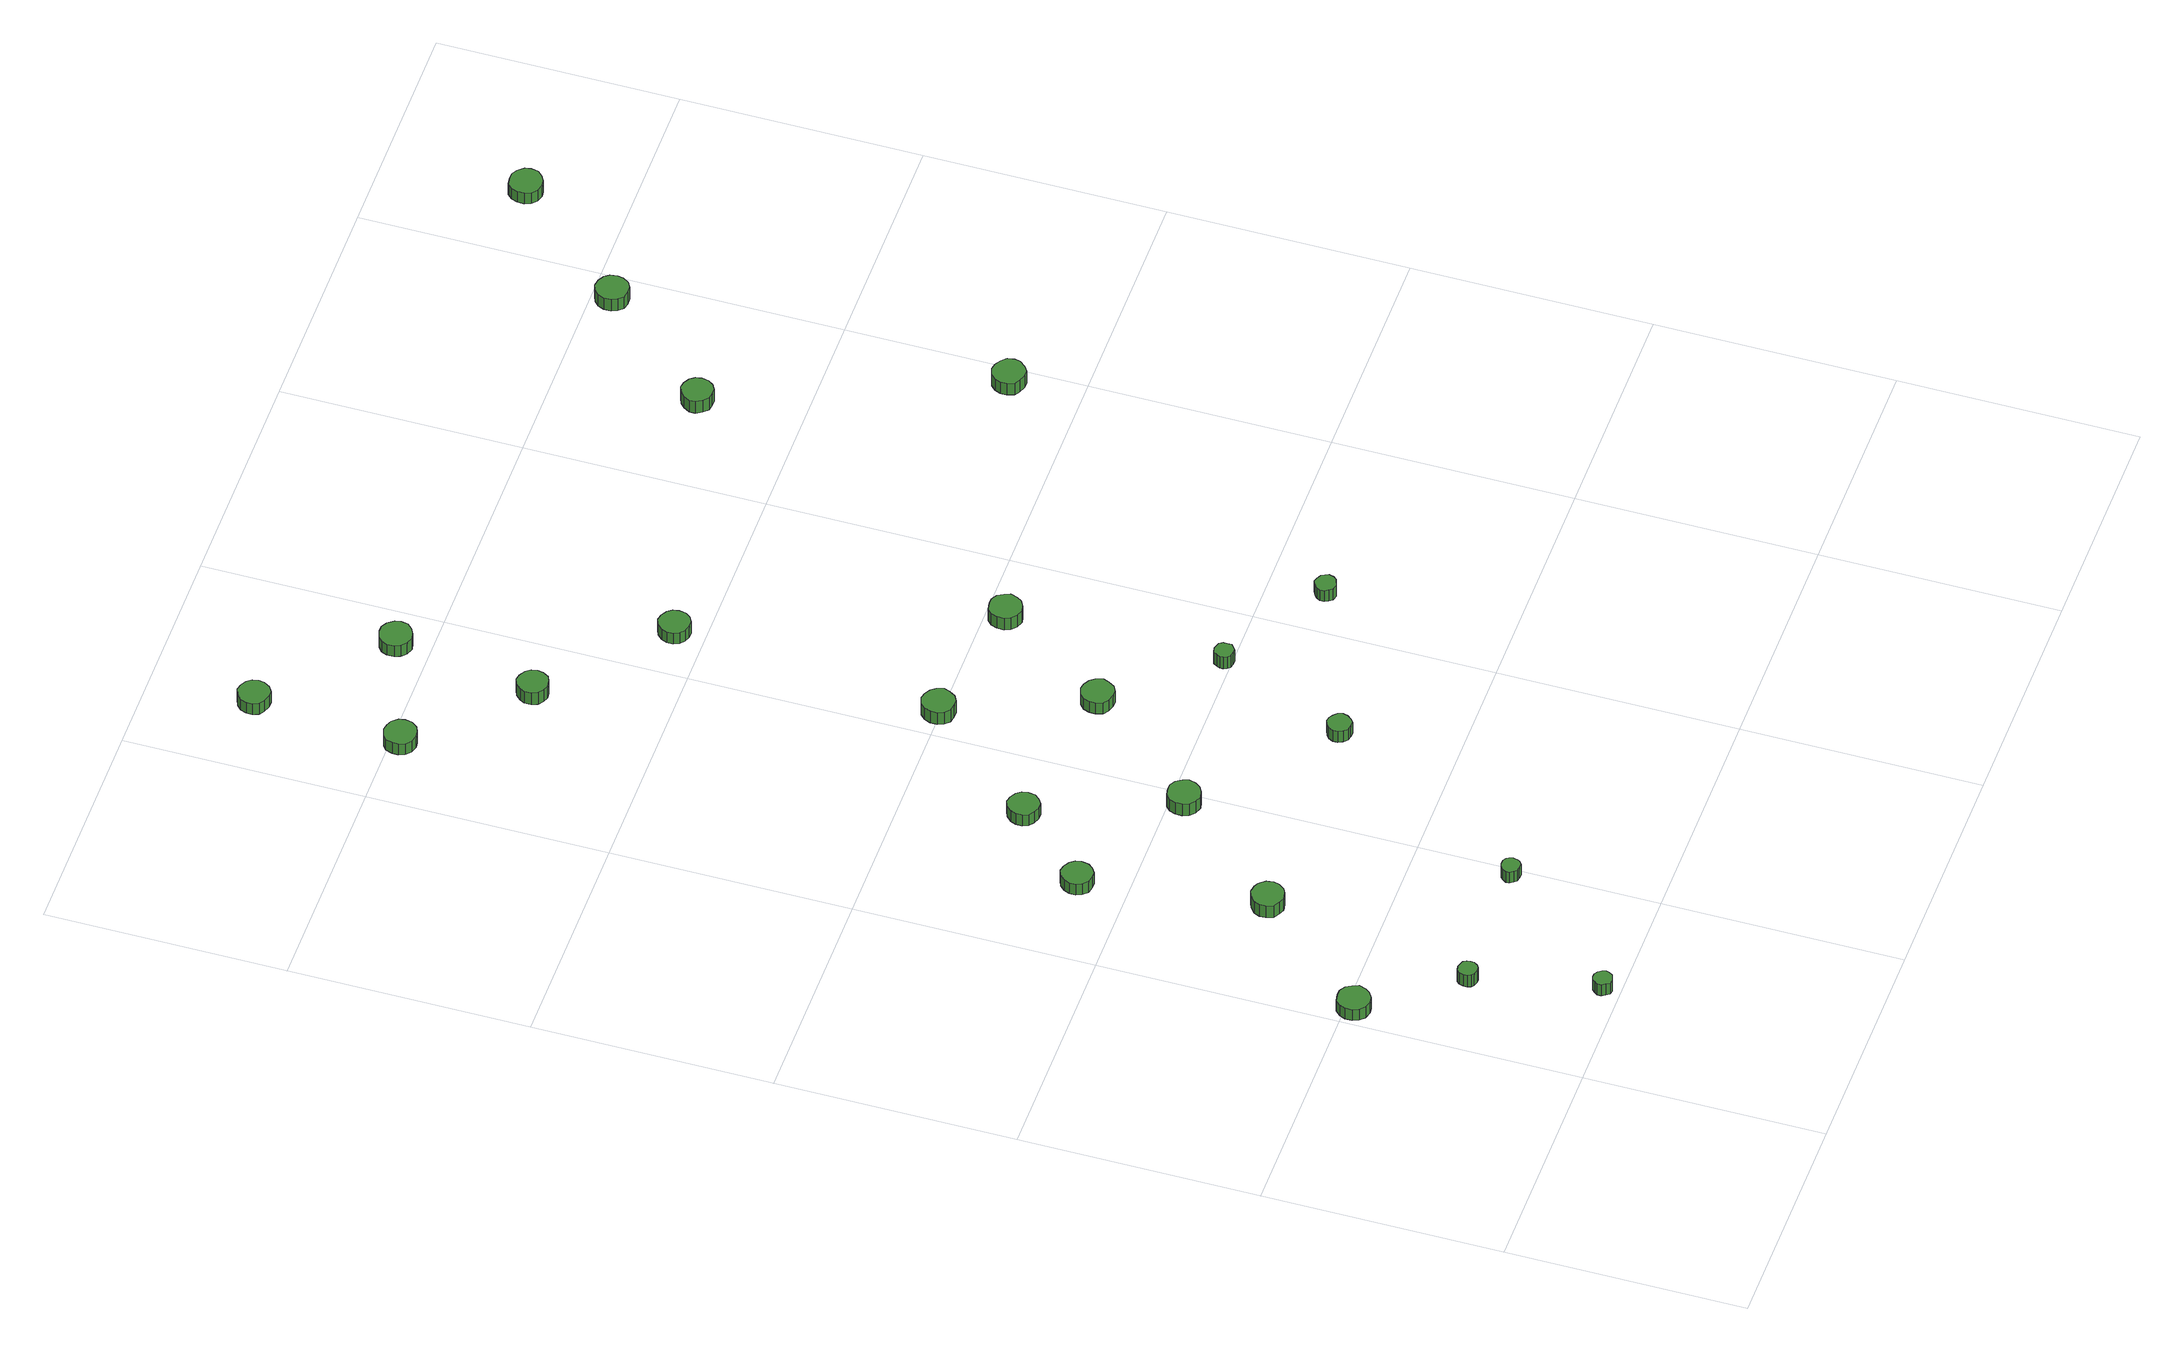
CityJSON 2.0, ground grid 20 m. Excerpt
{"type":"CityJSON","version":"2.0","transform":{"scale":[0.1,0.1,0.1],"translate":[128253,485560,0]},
"CityObjects":{
"tree1":{"type":"SolitaryVegetationObject","attributes":{"function":"something"},"geometry":[{"type":"MultiSurface","lod":"1","boundaries":[[[0,1,2,3,4,5,6,7,8,9,10,11,12,13,14]],[[15,16,17,18,19,20,21,22,23,24,25,26,27,28,29]],[[0,29,28,1]],[[1,28,27,2]],[[2,27,26,3]],[[3,26,25,4]],[[4,25,24,5]],[[5,24,23,6]],[[6,23,22,7]],[[7,22,21,8]],[[8,21,20,9]],[[9,20,19,10]],[[10,19,18,11]],[[11,18,17,12]],[[12,17,16,13]],[[13,16,15,14]],[[14,15,29,0]]]}]},
"tree2":{"type":"SolitaryVegetationObject","attributes":{"function":"something"},"geometry":[{"type":"MultiSurface","lod":"1","boundaries":[[[30,31,32,33,34,35,36,37,38,39,40,41,42,43,44]],[[45,46,47,48,49,50,51,52,53,54,55,56,57,58,59]],[[30,59,58,31]],[[31,58,57,32]],[[32,57,56,33]],[[33,56,55,34]],[[34,55,54,35]],[[35,54,53,36]],[[36,53,52,37]],[[37,52,51,38]],[[38,51,50,39]],[[39,50,49,40]],[[40,49,48,41]],[[41,48,47,42]],[[42,47,46,43]],[[43,46,45,44]],[[44,45,59,30]]]}]},
"tree3":{"type":"SolitaryVegetationObject","attributes":{"function":"something"},"geometry":[{"type":"MultiSurface","lod":"1","boundaries":[[[60,61,62,63,64,65,66,67,68,69,70,71,72,73,74]],[[75,76,77,78,79,80,81,82,83,84,85,86,87,88,89]],[[60,89,88,61]],[[61,88,87,62]],[[62,87,86,63]],[[63,86,85,64]],[[64,85,84,65]],[[65,84,83,66]],[[66,83,82,67]],[[67,82,81,68]],[[68,81,80,69]],[[69,80,79,70]],[[70,79,78,71]],[[71,78,77,72]],[[72,77,76,73]],[[73,76,75,74]],[[74,75,89,60]]]}]},
"tree4":{"type":"SolitaryVegetationObject","attributes":{"function":"something"},"geometry":[{"type":"MultiSurface","lod":"1","boundaries":[[[90,91,92,93,94,95,96,97,98,99,100,101,102,103,104]],[[105,106,107,108,109,110,111,112,113,114,115,116,117,118,119]],[[90,119,118,91]],[[91,118,117,92]],[[92,117,116,93]],[[93,116,115,94]],[[94,115,114,95]],[[95,114,113,96]],[[96,113,112,97]],[[97,112,111,98]],[[98,111,110,99]],[[99,110,109,100]],[[100,109,108,101]],[[101,108,107,102]],[[102,107,106,103]],[[103,106,105,104]],[[104,105,119,90]]]}]},
"tree5":{"type":"SolitaryVegetationObject","attributes":{"function":"something"},"geometry":[{"type":"MultiSurface","lod":"1","boundaries":[[[120,121,122,123,124,125,126,127,128,129,130,131,132,133,134]],[[135,136,137,138,139,140,141,142,143,144,145,146,147,148,149]],[[120,149,148,121]],[[121,148,147,122]],[[122,147,146,123]],[[123,146,145,124]],[[124,145,144,125]],[[125,144,143,126]],[[126,143,142,127]],[[127,142,141,128]],[[128,141,140,129]],[[129,140,139,130]],[[130,139,138,131]],[[131,138,137,132]],[[132,137,136,133]],[[133,136,135,134]],[[134,135,149,120]]]}]},
"tree6":{"type":"SolitaryVegetationObject","attributes":{"function":"something"},"geometry":[{"type":"MultiSurface","lod":"1","boundaries":[[[150,151,152,153,154,155,156,157,158,159,160,161,162,163,164]],[[165,166,167,168,169,170,171,172,173,174,175,176,177,178,179]],[[150,179,178,151]],[[151,178,177,152]],[[152,177,176,153]],[[153,176,175,154]],[[154,175,174,155]],[[155,174,173,156]],[[156,173,172,157]],[[157,172,171,158]],[[158,171,170,159]],[[159,170,169,160]],[[160,169,168,161]],[[161,168,167,162]],[[162,167,166,163]],[[163,166,165,164]],[[164,165,179,150]]]}]},
"tree7":{"type":"SolitaryVegetationObject","attributes":{"function":"something"},"geometry":[{"type":"MultiSurface","lod":"1","boundaries":[[[180,181,182,183,184,185,186,187,188,189,190,191,192,193,194]],[[195,196,197,198,199,200,201,202,203,204,205,206,207,208,209]],[[180,209,208,181]],[[181,208,207,182]],[[182,207,206,183]],[[183,206,205,184]],[[184,205,204,185]],[[185,204,203,186]],[[186,203,202,187]],[[187,202,201,188]],[[188,201,200,189]],[[189,200,199,190]],[[190,199,198,191]],[[191,198,197,192]],[[192,197,196,193]],[[193,196,195,194]],[[194,195,209,180]]]}]},
"tree8":{"type":"SolitaryVegetationObject","attributes":{"function":"something"},"geometry":[{"type":"MultiSurface","lod":"1","boundaries":[[[210,211,212,213,214,215,216,217,218,219,220,221,222,223,224]],[[225,226,227,228,229,230,231,232,233,234,235,236,237,238,239]],[[210,239,238,211]],[[211,238,237,212]],[[212,237,236,213]],[[213,236,235,214]],[[214,235,234,215]],[[215,234,233,216]],[[216,233,232,217]],[[217,232,231,218]],[[218,231,230,219]],[[219,230,229,220]],[[220,229,228,221]],[[221,228,227,222]],[[222,227,226,223]],[[223,226,225,224]],[[224,225,239,210]]]}]},
"tree9":{"type":"SolitaryVegetationObject","attributes":{"function":"something"},"geometry":[{"type":"MultiSurface","lod":"1","boundaries":[[[240,241,242,243,244,245,246,247,248,249,250,251,252,253,254]],[[255,256,257,258,259,260,261,262,263,264,265,266,267,268,269]],[[240,269,268,241]],[[241,268,267,242]],[[242,267,266,243]],[[243,266,265,244]],[[244,265,264,245]],[[245,264,263,246]],[[246,263,262,247]],[[247,262,261,248]],[[248,261,260,249]],[[249,260,259,250]],[[250,259,258,251]],[[251,258,257,252]],[[252,257,256,253]],[[253,256,255,254]],[[254,255,269,240]]]}]},
"tree10":{"type":"SolitaryVegetationObject","attributes":{"function":"something"},"geometry":[{"type":"MultiSurface","lod":"1","boundaries":[[[270,271,272,273,274,275,276,277,278,279,280,281,282,283,284]],[[285,286,287,288,289,290,291,292,293,294,295,296,297,298,299]],[[270,299,298,271]],[[271,298,297,272]],[[272,297,296,273]],[[273,296,295,274]],[[274,295,294,275]],[[275,294,293,276]],[[276,293,292,277]],[[277,292,291,278]],[[278,291,290,279]],[[279,290,289,280]],[[280,289,288,281]],[[281,288,287,282]],[[282,287,286,283]],[[283,286,285,284]],[[284,285,299,270]]]}]},
"tree11":{"type":"SolitaryVegetationObject","attributes":{"function":"something"},"geometry":[{"type":"MultiSurface","lod":"1","boundaries":[[[300,301,302,303,304,305,306,307,308,309,310,311,312,313,314]],[[315,316,317,318,319,320,321,322,323,324,325,326,327,328,329]],[[300,329,328,301]],[[301,328,327,302]],[[302,327,326,303]],[[303,326,325,304]],[[304,325,324,305]],[[305,324,323,306]],[[306,323,322,307]],[[307,322,321,308]],[[308,321,320,309]],[[309,320,319,310]],[[310,319,318,311]],[[311,318,317,312]],[[312,317,316,313]],[[313,316,315,314]],[[314,315,329,300]]]}]},
"tree12":{"type":"SolitaryVegetationObject","attributes":{"function":"something"},"geometry":[{"type":"MultiSurface","lod":"1","boundaries":[[[330,331,332,333,334,335,336,337,338,339,340,341,342,343,344]],[[345,346,347,348,349,350,351,352,353,354,355,356,357,358,359]],[[330,359,358,331]],[[331,358,357,332]],[[332,357,356,333]],[[333,356,355,334]],[[334,355,354,335]],[[335,354,353,336]],[[336,353,352,337]],[[337,352,351,338]],[[338,351,350,339]],[[339,350,349,340]],[[340,349,348,341]],[[341,348,347,342]],[[342,347,346,343]],[[343,346,345,344]],[[344,345,359,330]]]}]},
"tree13":{"type":"SolitaryVegetationObject","attributes":{"function":"something"},"geometry":[{"type":"MultiSurface","lod":"1","boundaries":[[[360,361,362,363,364,365,366,367,368,369,370,371,372,373,374]],[[375,376,377,378,379,380,381,382,383,384,385,386,387,388,389]],[[360,389,388,361]],[[361,388,387,362]],[[362,387,386,363]],[[363,386,385,364]],[[364,385,384,365]],[[365,384,383,366]],[[366,383,382,367]],[[367,382,381,368]],[[368,381,380,369]],[[369,380,379,370]],[[370,379,378,371]],[[371,378,377,372]],[[372,377,376,373]],[[373,376,375,374]],[[374,375,389,360]]]}]},
"tree14":{"type":"SolitaryVegetationObject","attributes":{"function":"something"},"geometry":[{"type":"MultiSurface","lod":"1","boundaries":[[[390,391,392,393,394,395,396,397,398,399,400,401,402,403,404]],[[405,406,407,408,409,410,411,412,413,414,415,416,417,418,419]],[[390,419,418,391]],[[391,418,417,392]],[[392,417,416,393]],[[393,416,415,394]],[[394,415,414,395]],[[395,414,413,396]],[[396,413,412,397]],[[397,412,411,398]],[[398,411,410,399]],[[399,410,409,400]],[[400,409,408,401]],[[401,408,407,402]],[[402,407,406,403]],[[403,406,405,404]],[[404,405,419,390]]]}]},
"tree15":{"type":"SolitaryVegetationObject","attributes":{"function":"something"},"geometry":[{"type":"MultiSurface","lod":"1","boundaries":[[[420,421,422,423,424,425,426,427,428,429,430,431,432,433,434]],[[435,436,437,438,439,440,441,442,443,444,445,446,447,448,449]],[[420,449,448,421]],[[421,448,447,422]],[[422,447,446,423]],[[423,446,445,424]],[[424,445,444,425]],[[425,444,443,426]],[[426,443,442,427]],[[427,442,441,428]],[[428,441,440,429]],[[429,440,439,430]],[[430,439,438,431]],[[431,438,437,432]],[[432,437,436,433]],[[433,436,435,434]],[[434,435,449,420]]]}]},
"tree16":{"type":"SolitaryVegetationObject","attributes":{"function":"something"},"geometry":[{"type":"MultiSurface","lod":"1","boundaries":[[[450,451,452,453,454,455,456,457,458,459,460,461,462,463,464]],[[465,466,467,468,469,470,471,472,473,474,475,476,477,478,479]],[[450,479,478,451]],[[451,478,477,452]],[[452,477,476,453]],[[453,476,475,454]],[[454,475,474,455]],[[455,474,473,456]],[[456,473,472,457]],[[457,472,471,458]],[[458,471,470,459]],[[459,470,469,460]],[[460,469,468,461]],[[461,468,467,462]],[[462,467,466,463]],[[463,466,465,464]],[[464,465,479,450]]]}]},
"tree17":{"type":"SolitaryVegetationObject","attributes":{"function":"something"},"geometry":[{"type":"MultiSurface","lod":"1","boundaries":[[[480,481,482,483,484,485,486,487,488,489,490,491,492,493,494]],[[495,496,497,498,499,500,501,502,503,504,505,506,507,508,509]],[[480,509,508,481]],[[481,508,507,482]],[[482,507,506,483]],[[483,506,505,484]],[[484,505,504,485]],[[485,504,503,486]],[[486,503,502,487]],[[487,502,501,488]],[[488,501,500,489]],[[489,500,499,490]],[[490,499,498,491]],[[491,498,497,492]],[[492,497,496,493]],[[493,496,495,494]],[[494,495,509,480]]]}]},
"tree18":{"type":"SolitaryVegetationObject","attributes":{"function":"something"},"geometry":[{"type":"MultiSurface","lod":"1","boundaries":[[[510,511,512,513,514,515,516,517,518,519,520,521,522,523,524]],[[525,526,527,528,529,530,531,532,533,534,535,536,537,538,539]],[[510,539,538,511]],[[511,538,537,512]],[[512,537,536,513]],[[513,536,535,514]],[[514,535,534,515]],[[515,534,533,516]],[[516,533,532,517]],[[517,532,531,518]],[[518,531,530,519]],[[519,530,529,520]],[[520,529,528,521]],[[521,528,527,522]],[[522,527,526,523]],[[523,526,525,524]],[[524,525,539,510]]]}]},
"tree19":{"type":"SolitaryVegetationObject","attributes":{"function":"something"},"geometry":[{"type":"MultiSurface","lod":"1","boundaries":[[[540,541,542,543,544,545,546,547,548,549,550,551,552,553,554]],[[555,556,557,558,559,560,561,562,563,564,565,566,567,568,569]],[[540,569,568,541]],[[541,568,567,542]],[[542,567,566,543]],[[543,566,565,544]],[[544,565,564,545]],[[545,564,563,546]],[[546,563,562,547]],[[547,562,561,548]],[[548,561,560,549]],[[549,560,559,550]],[[550,559,558,551]],[[551,558,557,552]],[[552,557,556,553]],[[553,556,555,554]],[[554,555,569,540]]]}]},
"tree20":{"type":"SolitaryVegetationObject","attributes":{"function":"something"},"geometry":[{"type":"MultiSurface","lod":"1","boundaries":[[[570,571,572,573,574,575,576,577,578,579,580,581,582,583,584]],[[585,586,587,588,589,590,591,592,593,594,595,596,597,598,599]],[[570,599,598,571]],[[571,598,597,572]],[[572,597,596,573]],[[573,596,595,574]],[[574,595,594,575]],[[575,594,593,576]],[[576,593,592,577]],[[577,592,591,578]],[[578,591,590,579]],[[579,590,589,580]],[[580,589,588,581]],[[581,588,587,582]],[[582,587,586,583]],[[583,586,585,584]],[[584,585,599,570]]]}]},
"tree21":{"type":"SolitaryVegetationObject","attributes":{"function":"something"},"geometry":[{"type":"MultiSurface","lod":"1","boundaries":[[[600,601,602,603,604,605,606,607,608,609,610,611,612,613,614]],[[615,616,617,618,619,620,621,622,623,624,625,626,627,628,629]],[[600,629,628,601]],[[601,628,627,602]],[[602,627,626,603]],[[603,626,625,604]],[[604,625,624,605]],[[605,624,623,606]],[[606,623,622,607]],[[607,622,621,608]],[[608,621,620,609]],[[609,620,619,610]],[[610,619,618,611]],[[611,618,617,612]],[[612,617,616,613]],[[613,616,615,614]],[[614,615,629,600]]]}]},
"tree22":{"type":"SolitaryVegetationObject","attributes":{"function":"something"},"geometry":[{"type":"MultiSurface","lod":"1","boundaries":[[[630,631,632,633,634,635,636,637,638,639,640,641,642,643,644]],[[645,646,647,648,649,650,651,652,653,654,655,656,657,658,659]],[[630,659,658,631]],[[631,658,657,632]],[[632,657,656,633]],[[633,656,655,634]],[[634,655,654,635]],[[635,654,653,636]],[[636,653,652,637]],[[637,652,651,638]],[[638,651,650,639]],[[639,650,649,640]],[[640,649,648,641]],[[641,648,647,642]],[[642,647,646,643]],[[643,646,645,644]],[[644,645,659,630]]]}]},
"tree23":{"type":"SolitaryVegetationObject","attributes":{"function":"something"},"geometry":[{"type":"MultiSurface","lod":"1","boundaries":[[[660,661,662,663,664,665,666,667,668,669,670,671,672,673,674]],[[675,676,677,678,679,680,681,682,683,684,685,686,687,688,689]],[[660,689,688,661]],[[661,688,687,662]],[[662,687,686,663]],[[663,686,685,664]],[[664,685,684,665]],[[665,684,683,666]],[[666,683,682,667]],[[667,682,681,668]],[[668,681,680,669]],[[669,680,679,670]],[[670,679,678,671]],[[671,678,677,672]],[[672,677,676,673]],[[673,676,675,674]],[[674,675,689,660]]]}]}
},
"vertices":[
[29,193,18],[27,198,18],[24,203,18],[19,206,18],[14,206,18],[8,205,18],[4,201,18],[2,196,18],[2,190,18],[4,185,18],[8,181,18],[14,179,18],[19,180,18],[24,183,18],[27,187,18],[27,187,6],[24,183,6],[19,180,6],[14,179,6],[8,181,6],[4,185,6],[2,190,6],[2,196,6],[4,201,6],[8,205,6],[14,206,6],[19,206,6],[24,203,6],[27,198,6],[29,193,6],
[97,12,25],[96,15,25],[94,18,25],[91,20,25],[88,20,25],[85,19,25],[83,17,25],[81,14,25],[81,11,25],[83,8,25],[85,5,25],[88,4,25],[91,5,25],[94,6,25],[96,9,25],[96,9,13],[94,6,13],[91,5,13],[88,4,13],[85,5,13],[83,8,13],[81,11,13],[81,14,13],[83,17,13],[85,19,13],[88,20,13],[91,20,13],[94,18,13],[96,15,13],[97,12,13],
[74,116,25],[74,119,25],[72,122,25],[69,123,25],[66,124,25],[62,123,25],[60,121,25],[59,117,25],[59,114,25],[60,111,25],[62,109,25],[66,108,25],[69,108,25],[72,110,25],[74,113,25],[74,113,12],[72,110,12],[69,108,12],[66,108,12],[62,109,12],[60,111,12],[59,114,12],[59,117,12],[60,121,12],[62,123,12],[66,124,12],[69,123,12],[72,122,12],[74,119,12],[74,116,12],
[115,291,19],[114,297,19],[110,302,19],[106,304,19],[100,305,19],[95,303,19],[90,299,19],[88,294,19],[88,289,19],[90,283,19],[95,280,19],[100,278,19],[106,279,19],[110,281,19],[114,286,19],[114,286,6],[110,281,6],[106,279,6],[100,278,6],[95,280,6],[90,283,6],[88,289,6],[88,294,6],[90,299,6],[95,303,6],[100,305,6],[106,304,6],[110,302,6],[114,297,6],[115,291,6],
[91,441,18],[90,446,18],[87,450,18],[82,453,18],[77,454,18],[72,452,18],[68,448,18],[66,443,18],[66,438,18],[68,433,18],[72,429,18],[77,428,18],[82,428,18],[87,431,18],[90,435,18],[90,435,6],[87,431,6],[82,428,6],[77,428,6],[72,429,6],[68,433,6],[66,438,6],[66,443,6],[68,448,6],[72,452,6],[77,454,6],[82,453,6],[87,450,6],[90,446,6],[91,441,6],
[192,119,25],[191,122,25],[190,124,25],[187,126,25],[183,126,25],[180,125,25],[178,123,25],[176,120,25],[176,117,25],[178,114,25],[180,112,25],[183,111,25],[187,111,25],[190,113,25],[191,115,25],[191,115,13],[190,113,13],[187,111,13],[183,111,13],[180,112,13],[178,114,13],[176,117,13],[176,120,13],[178,123,13],[180,125,13],[183,126,13],[187,126,13],[190,124,13],[191,122,13],[192,119,13],
[150,504,18],[149,509,18],[146,513,18],[141,516,18],[136,517,18],[131,515,18],[127,511,18],[125,506,18],[125,501,18],[127,496,18],[131,493,18],[136,491,18],[141,491,18],[146,494,18],[149,498,18],[149,498,6],[146,494,6],[141,491,6],[136,491,6],[131,493,6],[127,496,6],[125,501,6],[125,506,6],[127,511,6],[131,515,6],[136,517,6],[141,516,6],[146,513,6],[149,509,6],[150,504,6],
[201,388,19],[199,393,19],[196,398,19],[191,401,19],[186,401,19],[180,400,19],[176,396,19],[174,391,19],[174,385,19],[176,380,19],[180,376,19],[186,374,19],[191,375,19],[196,378,19],[199,382,19],[199,382,6],[196,378,6],[191,375,6],[186,374,6],[180,376,6],[176,380,6],[174,385,6],[174,391,6],[176,396,6],[180,400,6],[186,401,6],[191,401,6],[196,398,6],[199,393,6],[201,388,6],
[76,992,18],[75,997,18],[71,1002,18],[66,1004,18],[61,1005,18],[55,1003,18],[51,1000,18],[49,994,18],[49,989,18],[51,984,18],[55,980,18],[61,978,18],[66,979,18],[71,981,18],[75,986,18],[75,986,6],[71,981,6],[66,979,6],[61,978,6],[55,980,6],[51,984,6],[49,989,6],[49,994,6],[51,1000,6],[55,1003,6],[61,1005,6],[66,1004,6],[71,1002,6],[75,997,6],[76,992,6],
[301,294,25],[300,298,25],[297,301,25],[294,303,25],[290,304,25],[286,302,25],[283,300,25],[281,296,25],[281,292,25],[283,288,25],[286,285,25],[290,284,25],[294,284,25],[297,286,25],[300,290,25],[300,290,13],[297,286,13],[294,284,13],[290,284,13],[286,285,13],[283,288,13],[281,292,13],[281,296,13],[283,300,13],[286,302,13],[290,304,13],[294,303,13],[297,301,13],[300,298,13],[301,294,13],
[78,1113,22],[77,1118,22],[74,1122,22],[69,1125,22],[64,1126,22],[58,1124,22],[54,1120,22],[52,1115,22],[52,1110,22],[54,1105,22],[58,1102,22],[64,1100,22],[69,1100,22],[74,1103,22],[77,1108,22],[77,1108,10],[74,1103,10],[69,1100,10],[64,1100,10],[58,1102,10],[54,1105,10],[52,1110,10],[52,1115,10],[54,1120,10],[58,1124,10],[64,1126,10],[69,1125,10],[74,1122,10],[77,1118,10],[78,1113,10],
[237,601,19],[235,607,19],[232,611,19],[227,614,19],[222,615,19],[216,613,19],[212,609,19],[210,604,19],[210,598,19],[212,593,19],[216,589,19],[222,588,19],[227,588,19],[232,591,19],[235,596,19],[235,596,6],[232,591,6],[227,588,6],[222,588,6],[216,589,6],[212,593,6],[210,598,6],[210,604,6],[212,609,6],[216,613,6],[222,615,6],[227,614,6],[232,611,6],[235,607,6],[237,601,6],
[286,486,18],[284,492,18],[281,496,18],[276,499,18],[271,500,18],[265,498,18],[261,494,18],[259,489,18],[259,484,18],[261,478,18],[265,475,18],[271,473,18],[276,473,18],[281,476,18],[284,481,18],[284,481,6],[281,476,6],[276,473,6],[271,473,6],[265,475,6],[261,478,6],[259,484,6],[259,489,6],[261,494,6],[265,498,6],[271,500,6],[276,499,6],[281,496,6],[284,492,6],[286,486,6],
[159,910,18],[158,915,18],[155,919,18],[150,922,18],[145,923,18],[140,921,18],[136,917,18],[134,913,18],[134,907,18],[136,902,18],[140,899,18],[145,897,18],[150,898,18],[155,900,18],[158,905,18],[158,905,5],[155,900,5],[150,898,5],[145,897,5],[140,899,5],[136,902,5],[134,907,5],[134,913,5],[136,917,5],[140,921,5],[145,923,5],[150,922,5],[155,919,5],[158,915,5],[159,910,5],
[346,404,25],[346,407,25],[344,410,25],[341,411,25],[338,412,25],[334,411,25],[332,408,25],[331,405,25],[331,402,25],[332,399,25],[334,397,25],[338,396,25],[341,396,25],[344,398,25],[346,400,25],[346,400,12],[344,398,12],[341,396,12],[338,396,12],[334,397,12],[332,399,12],[331,402,12],[331,405,12],[332,408,12],[334,411,12],[338,412,12],[341,411,12],[344,410,12],[346,407,12],[346,404,12],
[177,1028,18],[176,1033,18],[172,1038,18],[167,1041,18],[162,1041,18],[156,1039,18],[152,1036,18],[150,1031,18],[150,1025,18],[152,1020,18],[156,1016,18],[162,1014,18],[167,1015,18],[172,1018,18],[176,1022,18],[176,1022,6],[172,1018,6],[167,1015,6],[162,1014,6],[156,1016,6],[152,1020,6],[150,1025,6],[150,1031,6],[152,1036,6],[156,1039,6],[162,1041,6],[167,1041,6],[172,1038,6],[176,1033,6],[177,1028,6],
[256,825,17],[255,830,17],[252,834,17],[247,837,17],[242,838,17],[237,836,17],[233,832,17],[231,827,17],[231,822,17],[233,817,17],[237,814,17],[242,812,17],[247,812,17],[252,815,17],[255,819,17],[255,819,5],[252,815,5],[247,812,5],[242,812,5],[237,814,5],[233,817,5],[231,822,5],[231,827,5],[233,832,5],[237,836,5],[242,838,5],[247,837,5],[252,834,5],[255,830,5],[256,825,5],
[354,584,16],[352,589,16],[349,594,16],[344,597,16],[339,597,16],[333,596,16],[329,592,16],[327,587,16],[327,581,16],[329,576,16],[333,572,16],[339,570,16],[344,571,16],[349,574,16],[352,578,16],[352,578,3],[349,574,3],[344,571,3],[339,570,3],[333,572,3],[329,576,3],[327,581,3],[327,587,3],[329,592,3],[333,596,3],[339,597,3],[344,597,3],[349,594,3],[352,589,3],[354,584,3],
[442,351,25],[441,354,25],[439,357,25],[435,359,25],[432,360,25],[428,358,25],[426,356,25],[424,353,25],[424,349,25],[426,346,25],[428,343,25],[432,342,25],[435,343,25],[439,344,25],[441,347,25],[441,347,13],[439,344,13],[435,343,13],[432,342,13],[428,343,13],[426,346,13],[424,349,13],[424,353,13],[426,356,13],[428,358,13],[432,360,13],[435,359,13],[439,357,13],[441,354,13],[442,351,13],
[503,886,17],[502,891,17],[499,895,17],[494,898,17],[489,899,17],[484,897,17],[480,893,17],[477,888,17],[477,883,17],[480,878,17],[484,874,17],[489,873,17],[494,873,17],[499,876,17],[502,880,17],[502,880,4],[499,876,4],[494,873,4],[489,873,4],[484,874,4],[480,878,4],[477,883,4],[477,888,4],[480,893,4],[484,897,4],[489,899,4],[494,898,4],[499,895,4],[502,891,4],[503,886,4],
[596,659,19],[595,665,19],[591,669,19],[586,672,19],[581,673,19],[575,671,19],[571,667,19],[569,662,19],[569,657,19],[571,651,19],[575,648,19],[581,646,19],[586,646,19],[591,649,19],[595,654,19],[595,654,6],[591,649,6],[586,646,6],[581,646,6],[575,648,6],[571,651,6],[569,657,6],[569,662,6],[571,667,6],[575,671,6],[581,673,6],[586,672,6],[591,669,6],[595,665,6],[596,659,6],
[589,983,17],[588,989,17],[585,993,17],[580,996,17],[574,997,17],[569,995,17],[565,991,17],[563,986,17],[563,980,17],[565,975,17],[569,971,17],[574,970,17],[580,970,17],[585,973,17],[588,978,17],[588,978,4],[585,973,4],[580,970,4],[574,970,4],[569,971,4],[565,975,4],[563,980,4],[563,986,4],[565,991,4],[569,995,4],[574,997,4],[580,996,4],[585,993,4],[588,989,4],[589,983,4],
[676,1082,21],[675,1087,21],[671,1092,21],[666,1095,21],[661,1095,21],[655,1094,21],[651,1090,21],[649,1085,21],[649,1079,21],[651,1074,21],[655,1070,21],[661,1068,21],[666,1069,21],[671,1072,21],[675,1076,21],[675,1076,9],[671,1072,9],[666,1069,9],[661,1068,9],[655,1070,9],[651,1074,9],[649,1079,9],[649,1085,9],[651,1090,9],[655,1094,9],[661,1095,9],[666,1095,9],[671,1092,9],[675,1087,9],[676,1082,9]
]}
